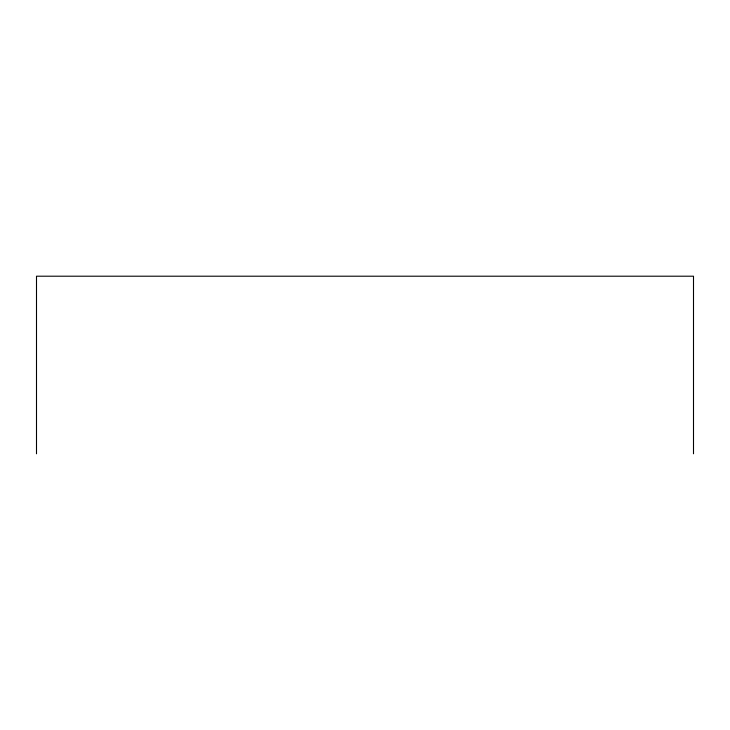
<?xml version="1.0" encoding="UTF-8"?>
<svg xmlns="http://www.w3.org/2000/svg" width="730" height="730" viewBox="0 0 730 730"><rect width="100%" height="100%" fill="white"/><g stroke="black" fill="none" stroke-linecap="round" stroke-linejoin="round"><path stroke-width="1.09" d="M693.5 453.795L693.5 276.205L36.5 276.205L36.5 453.795"/></g></svg>
